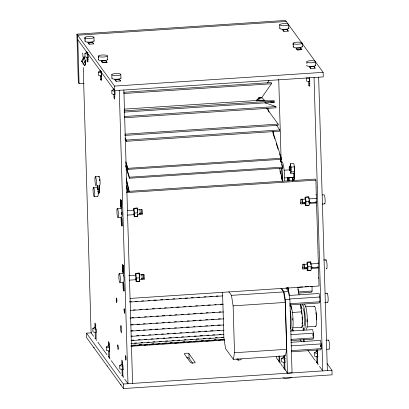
<?xml version="1.0" encoding="UTF-8"?>
<svg xmlns="http://www.w3.org/2000/svg" width="409" height="409" viewBox="0 0 409 409"><rect width="100%" height="100%" fill="white"/><g stroke="black" fill="none" stroke-linecap="round" stroke-linejoin="round"><path stroke-width="0.61" d="M292.369 180.415L292.215 177.578M82.981 59.218L83.497 57.577M133.554 213.984L134.055 214.674L134.111 216.489L137.792 216.249L137.736 214.434L142.337 214.132L142.204 209.592L137.603 209.894L137.547 208.079L133.866 208.324L134.382 213.058L134.31 216.652L137.7 216.381L137.772 212.787L137.25 208.079L133.861 208.35L133.922 210.139L127.434 210.563M136.309 278.089L136.238 281.683L139.633 281.412L139.704 277.818L139.183 273.11L135.788 273.381L136.309 278.089L139.704 277.818M305.927 205.364L305.998 201.77L305.477 197.061L308.872 196.79L309.393 201.499L309.322 205.093L305.927 205.364L305.334 204.249L305.14 202.486M307.859 270.395L307.931 266.801L307.41 262.092L310.799 261.821L311.321 266.53L311.249 270.124L307.859 270.395L307.266 269.28L307.072 267.517M272.844 131.754L281.32 158.232L281.29 159.3L127.925 169.387L127.951 168.319L125.829 161.698M280.38 159.208L282.752 167.123L282.721 168.165L129.351 178.252L129.387 177.209L125.732 165.037M257.88 100.905L257.992 99.857L258.217 100.798M288.948 181.029L288.749 177.332M121.688 214.439L121.672 212.424M313.095 336.07L313.079 334.056A2.331 0.353 86.2 0 1 313.095 336.203M320.871 346.801L320.861 344.787A2.331 0.353 86.2 0 1 320.871 346.934M292.604 180.594L292.45 177.404M307.041 263.841C307.517 262.45 308.018 268.928 307.333 267.527M290.349 166.678C290.825 165.573 291.182 170.701 290.62 170.681M280.998 288.35L283.59 291.924L285.262 302.425L286.653 349.312L285.492 355.896L233.345 359.327L234.51 352.737L233.12 305.855L231.448 295.354L228.856 291.781M300.564 304.276L301.632 312.624A8.666 1.304 86.2 0 1 301.842 314.143M316.377 319.894L316.546 316.546L315.891 312.573M290.278 170.527L290.743 173.329L294.137 173.145L294.552 171.708L294.408 166.908L293.851 163.544L290.456 163.728L290.078 166.366M290.743 173.329L291.157 171.892L291.014 167.092L290.456 163.728M133.523 209.791L134.055 212.251L133.861 214.091M305.145 198.503C305.804 198.35 305.958 204.653 305.324 202.066M309.01 202.69L309.02 200.088M267.517 83.088L268.938 80.292M310.758 286.372L312.011 286.29L312.113 291.034L311.469 292.251L298.948 293.074M288.994 295.472L319.04 293.493L319.787 297.016L319.889 301.76L319.25 302.982L289.828 304.915M290.743 331.091L312.655 329.649L313.401 333.171L313.504 337.916L312.859 339.138L290.952 340.579M291.009 342.313L320.431 340.375L321.177 343.897L321.28 348.642L320.641 349.864L291.218 351.801M81.642 61.115L83.983 56.81L84.535 57.572L82.194 61.877L81.642 61.115L84.729 65.89L84.177 65.128M256.428 101.033L258.534 98.017L261.602 97.817L271.397 83.789L271.285 82.572L123.641 92.281M123.022 376.04L123.227 376.438M279.572 361.991L280.022 362.466M92.823 328.499L95.972 329.286L96.069 332.614L92.92 331.827L92.823 328.499L94.54 327.384M106.263 347.036L109.413 347.824L109.51 351.152L106.36 350.365L106.263 347.036L107.981 345.927L109.198 345.845M119.704 365.574L122.853 366.362L122.951 369.69L119.801 368.903L119.704 365.574L121.422 364.465L122.639 364.383M281.591 358.494L284.741 359.281L284.838 362.609L281.694 361.822L281.591 358.494L283.309 357.379L284.526 357.297M314.485 352.768L317.629 353.55L317.727 356.878L314.582 356.091L314.485 352.768L316.198 351.653L317.415 351.571M84.919 53.523L88.017 54.32L88.119 57.649L85.016 56.851L84.919 53.523L86.688 52.413M98.359 72.066L101.458 72.858L101.56 76.186L98.457 75.389L98.359 72.066L100.128 70.956M111.8 90.604L114.898 91.401L115.001 94.724L111.897 93.932L111.8 90.604L113.569 89.494M284.792 368.877L284.567 369.179L285.395 369.511M317.599 363.151L317.369 363.458L317.89 363.724M294.301 170.435C294.945 169.571 294.281 165.379 293.974 166.197M134.382 213.058L137.772 212.787M305.998 201.77L309.393 201.499M307.931 266.801L311.321 266.53M84.177 83.267L79.09 83.605L78.339 82.567L76.902 34.167L285.482 20.45L323.12 72.357L323.253 76.897L114.673 90.614L77.792 39.745M286.239 21.488L77.654 35.21L79.09 83.605M86.56 52.449L86.861 52.863L88.012 52.787M86.989 57.061L87.107 61.028L88.257 60.956M100.43 75.599L100.548 79.571L101.698 79.494M76.902 34.167L114.54 86.079L323.12 72.357M113.446 89.53L113.748 89.944L114.898 89.868M123.758 93.503L271.397 83.789M308.652 81.33L308.769 85.302L309.92 85.225M258.917 97.7L260.144 97.618M258.227 98.114L262.251 97.853L264.71 100.542L260.686 100.808M258.871 98.206L260.022 98.129M256.704 99.934L257.885 100.036M258.488 100.2L256.734 100.113M124.392 109.121L257.44 100.43M257.869 100.476L259.02 100.399M123.973 110.875L274.163 100.997L274.24 102.235L124.055 112.117M124.469 116.524L275.927 106.56L275.993 107.797L124.535 117.761M124.745 134.198L278.11 124.111L278.146 125.323L124.781 135.41M124.98 138.007L126.361 140.072L279.73 129.985L279.761 131.187L126.391 141.274L125.016 139.208M127.951 168.319L281.32 158.232M95.384 176.668L99.065 176.427M129.387 177.209L282.752 167.123M284.245 170.19L289.981 169.817M93.503 187.419L97.184 187.174M284.613 177.9L293.529 177.317M126.872 191.468L315.145 179.086L315.896 180.124L316.121 187.685M126.355 192.593L315.896 180.124M94.136 196.489L97.817 196.243M117.342 208.416L121.023 208.176M322.236 194.929L324.076 194.807A4.545 0.685 86.2 0 1 325.104 199.771A4.545 0.685 86.2 0 1 324.521 203.769M308.769 198.917L316.438 198.411L316.346 195.246L315.84 194.556M139.438 213.232L141.586 213.094L142.337 214.132M300.446 202.925L302.169 202.808M303.32 202.736L304.47 202.659L305.221 203.697L305.278 205.512L308.959 205.267M309.332 202.337L310.513 202.261M302.471 203.12L305.641 202.915M308.815 202.706L316.428 202.204M127.567 215.103L134.055 214.674M305.221 203.697L300.62 203.999L300.487 199.464L305.088 199.157L305.032 197.343L308.713 197.102L308.749 198.314M308.902 203.452L316.571 202.951L316.658 205.834M322.256 204.04L324.71 203.876M117.976 217.486L121.657 217.245M119.27 273.447L122.951 273.207M323.55 260.001L326.004 259.838M128.774 275.635L135.849 275.17L135.798 273.355L139.479 273.11L139.53 274.925L144.132 274.623L144.27 279.163L139.668 279.465L139.72 281.28L136.039 281.52L135.987 279.705L135.481 279.015M141.938 274.955L143.845 274.828M141.903 278.227L143.513 278.125L144.27 279.163M302.374 267.951L306.402 267.69L307.154 268.728L307.205 270.543L310.886 270.298M311.259 267.368L312.44 267.292M304.398 268.156L307.573 267.946M310.743 267.737L318.36 267.235M129.495 280.134L135.987 279.705M307.154 268.728L302.553 269.03L302.42 264.49L307.016 264.188L306.965 262.374L310.646 262.133L310.697 263.948L318.366 263.442L318.274 260.277M310.835 268.483L318.504 267.982L318.591 270.865M119.903 282.517L123.584 282.276M286.341 287.977L288.222 287.854M298.238 287.195L302.619 286.908M305.124 286.74L308.877 286.494M130.134 298.417L319.035 285.988L318.81 278.427L318.309 277.737M129.607 301.75L131.519 301.622M135.338 301.372L137.245 301.249M141.698 300.952L143.61 300.83M148.063 300.533L149.975 300.411M153.794 300.16L156.335 299.991M160.793 299.7L162.7 299.572M166.519 299.322L168.426 299.194M172.884 298.902L174.791 298.78M179.249 298.483L181.156 298.36M184.975 298.11L187.521 297.941M191.34 297.691L193.247 297.563M197.7 297.271L199.612 297.144M204.065 296.852L205.978 296.724M209.791 296.474L212.337 296.305M216.156 296.055L218.069 295.932M281.489 288.355L284.03 291.857L288.626 291.556L289.884 299.439L292.062 372.855L287.461 373.156L286.709 372.118M129.811 302.026L222.721 295.917M231.448 295.354L283.59 291.924M298.34 291.939L312.113 291.034M325.252 293.309L327.093 293.192M289.741 298.994L319.787 297.016M284.03 291.857L285.283 299.741L289.884 299.439M133.319 309.961L135.226 309.838M139.684 309.547L141.591 309.419M146.044 309.127L147.956 308.999M152.409 308.708L154.321 308.58M158.774 308.289L160.681 308.161M164.5 307.911L166.412 307.788M170.865 307.491L172.772 307.369M176.591 307.118L179.137 306.949M183.59 306.658L185.502 306.53M189.321 306.28L191.228 306.152M195.686 305.86L197.593 305.733M202.046 305.441L203.958 305.319M207.777 305.063L210.318 304.899M214.776 304.603L216.049 304.521M220.502 304.23L222.414 304.102M130.338 310.446L223.248 304.337M233.12 305.855L285.262 302.425M289.843 303.734L319.889 301.76M324.659 302.461L327.727 302.261M131.734 317.716L133.641 317.589M138.094 317.297L140.006 317.169M144.459 316.878L146.371 316.755M150.185 316.5L152.097 316.377M156.55 316.085L158.462 315.958M162.281 315.707L164.822 315.538M169.28 315.247L171.187 315.119M175.006 314.869L176.913 314.746M181.371 314.449L183.278 314.327M187.736 314.03L189.643 313.907M193.462 313.657L196.008 313.488M200.461 313.197L202.368 313.069M206.187 312.819L208.099 312.691M212.552 312.399L214.464 312.277M218.917 311.98L220.824 311.857M130.021 318.12L223.57 311.965M305.288 306.786L314.342 306.188M292.026 312.502L301.765 311.816M131.217 324.659L133.124 324.536M136.943 324.286L139.489 324.117M143.308 323.867L145.215 323.739M149.674 323.447L151.581 323.32M156.033 323.028L157.946 322.9M162.399 322.609L164.311 322.481M168.125 322.231L170.037 322.108M174.49 321.811L176.402 321.689M180.855 321.397L182.762 321.269M187.22 320.978L189.127 320.85M192.946 320.6L195.492 320.431M199.311 320.181L201.218 320.058M205.671 319.761L207.583 319.639M211.402 319.388L213.948 319.219M218.401 318.928L220.308 318.8M130.783 324.981L223.692 318.867M327.118 363.611L331.965 370.293L332.098 374.833L123.518 388.55L86.631 337.681L86.498 333.141L91.585 332.808M131.192 330.794L133.104 330.666M136.923 330.416L139.464 330.247M143.283 329.997L145.195 329.869M149.648 329.577L151.56 329.455M155.374 329.199L157.92 329.035M162.378 328.739L164.285 328.616M168.104 328.366L170.011 328.238M174.469 327.946L176.376 327.819M180.829 327.527L182.741 327.399M186.56 327.149L189.106 326.985M193.559 326.689L194.832 326.607M199.285 326.316L201.197 326.188M205.65 325.896L207.557 325.769M211.376 325.518L213.922 325.349M217.741 325.099L220.287 324.93M130.757 331.111L223.672 325.002M130.977 336.07L132.25 335.988M136.703 335.697L138.61 335.569M142.429 335.319L144.341 335.191M148.794 334.899L150.706 334.772M155.159 334.48L157.066 334.358M161.524 334.061L163.431 333.938M167.25 333.688L169.157 333.56M173.615 333.269L175.522 333.141M179.975 332.849L181.887 332.721M186.34 332.43L188.252 332.302M192.705 332.011L194.612 331.888M198.431 331.633L200.344 331.51M204.797 331.218L206.703 331.091M210.523 330.84L213.069 330.671M217.522 330.38L219.434 330.252M131.177 336.346L224.091 330.237M292.394 327.9L301.52 327.297M307.205 326.914L315.661 326.356M131.913 340.222L133.825 340.094M138.278 339.802L140.185 339.674M144.643 339.383L146.55 339.255M151.008 338.964L152.915 338.836M156.734 338.586L158.641 338.463M163.099 338.166L165.006 338.044M168.825 337.793L171.371 337.624M175.824 337.333L177.731 337.205M181.55 336.955L183.462 336.827M187.915 336.535L189.827 336.413M194.28 336.116L196.187 335.993M200.006 335.743L202.552 335.574M207.005 335.283L208.917 335.155M212.736 334.905L214.643 334.777M219.096 334.485L221.008 334.358M130.844 340.579L223.754 334.47M134.556 343.074L136.468 342.952M140.921 342.66L142.828 342.532M147.286 342.241L149.193 342.113M153.012 341.863L154.924 341.735M159.377 341.443L161.284 341.321M165.742 341.024L167.649 340.901M172.102 340.605L174.014 340.482M177.833 340.232L179.74 340.104M184.193 339.813L186.105 339.685M190.558 339.393L192.47 339.265M196.284 339.015L198.83 338.846M203.288 338.555L205.195 338.432M209.014 338.177L210.921 338.054M215.379 337.762L217.286 337.635M221.739 337.343L223.651 337.215M130.941 343.606L223.851 337.491M290.865 334.654L313.401 333.171M133.334 345.109L135.241 344.981M139.06 344.731L141.606 344.562M145.425 344.312L147.332 344.189M151.785 343.892L153.697 343.77M158.15 343.473L160.062 343.35M164.515 343.054L166.422 342.931M170.241 342.681L172.153 342.553M176.606 342.261L178.513 342.134M182.971 341.842L184.878 341.714M189.331 341.423L191.243 341.3M195.062 341.045L196.969 340.922M201.427 340.631L203.334 340.503M207.787 340.211L209.699 340.084M214.152 339.792L216.059 339.664M220.517 339.373L222.424 339.245M130.987 345.554L224.536 339.398M131.33 345.948L133.237 345.825M137.695 345.528L139.602 345.406M144.055 345.109L145.967 344.986M149.786 344.736L152.332 344.567M156.146 344.317L158.058 344.189M162.511 343.897L164.423 343.77M168.876 343.478L170.783 343.35M174.602 343.1L177.148 342.936M180.967 342.681L182.874 342.558M187.332 342.267L189.239 342.139M193.697 341.847L195.604 341.719M200.057 341.428L201.969 341.3M205.788 341.05L208.329 340.881M212.148 340.631L214.06 340.508M218.513 340.211L220.42 340.089M130.895 346.265L224.444 340.114M290.968 339.398L313.504 337.916M326.029 340.232L328.483 340.073M291.131 345.876L321.177 343.897M234.51 352.737L286.653 349.312M291.234 350.62L321.28 348.642M326.663 349.301L329.117 349.143M86.498 333.141L123.38 384.015L331.965 370.293M291.014 167.092L294.408 166.908M291.157 171.892L294.552 171.708M274.163 100.997L257.793 100.45M270.589 102.03L274.24 102.235M307.093 77.925L309.679 78.589L309.777 81.912L306.673 81.12L306.576 77.792M264.787 102.674L275.927 106.56M109.786 357.895L109.51 357.706M258.064 98.605L260.109 100.849M288.125 31.074L286.944 29.443L282.803 29.719L283.984 31.345M300.385 47.986L301.566 49.612L297.425 49.883L296.244 48.257M315.007 68.155L313.831 66.524L309.69 66.8L310.866 68.426M292.967 44.07L293.596 44.939M306.407 62.613L307.036 63.477M309.276 78.17L309.577 78.589L309.521 86.34L308.769 85.302M266.443 108.017L278.11 124.111M315.82 201.913L316.571 202.951M317.752 266.944L318.504 267.982M286.09 288.054L288.626 291.556M303.851 329.736L303.1 328.698L303.151 330.395M93.615 43.921L92.357 42.193L87.756 42.495L89.014 44.223L93.707 43.86L92.526 42.234L88.385 42.505L89.566 44.131M105.803 60.731L107.056 62.465L102.454 62.766L101.202 61.038L105.972 60.772L107.148 62.398L103.007 62.674L101.831 61.043M120.497 81.002L119.244 79.274L114.643 79.576L115.895 81.304L120.594 80.941L119.413 79.315L115.272 79.586L116.453 81.212M316.377 351.357L316.678 351.776L316.627 350.073M84.745 38.344L85.374 39.208M98.191 56.882L98.814 57.746M316.111 361.392L316.699 362.205M293.734 330.866L292.634 329.347L292.665 330.477M299.976 339.47L301.443 341.495M307.911 350.416L315.252 360.544M316.505 362.272L317.006 362.967L316.822 356.663M318.263 364.695L317.762 364.005L317.537 356.444L317.839 356.858L317.343 349.976M319.516 366.428L322.762 370.897L314.051 77.5M100.006 70.987L100.302 71.406L100.266 70.143M82.316 53.119L82.817 53.809L82.909 56.836L83.533 57.7M84.106 56.749L84.709 57.582L84.765 59.397L85.517 60.435L85.65 64.97L84.898 63.932L84.954 65.747M87.107 61.028L87.858 62.071L87.72 57.531L88.022 57.945L87.577 52.643M100.548 79.571L101.299 80.609L101.166 76.074L101.468 76.488L101.018 71.181M283.59 357.083L283.892 357.497L283.836 355.682M277.655 359.317L278.836 360.948M280.957 363.877L281.55 364.69M283.013 366.709L283.601 367.522M285.727 370.457L286.908 372.083M277.379 359.25L276.627 358.212L276.571 356.3M278.636 360.983L279.158 361.704L278.989 356.034M280.39 363.407L279.914 362.747L279.705 355.815M281.648 365.135L282.445 366.234M283.698 367.967L284.224 368.688L284.035 362.389M285.456 370.39L284.976 369.726L284.751 362.169L285.053 362.584L284.557 355.702M140.19 214.27L139.689 213.58A2.331 0.353 86.2 0 0 140.123 212.588A2.331 0.353 86.2 0 0 139.776 209.444M133.421 209.444L133.922 210.139M241.167 359.23L241.269 359.429A2.352 0.542 -1.7 0 1 239.004 359.981A2.352 0.542 -1.7 0 1 236.612 359.593M237.639 358.713L238.738 360.227M233.345 359.327L225.569 348.601L223.897 338.1L222.542 292.486M138.779 273.887L139.53 274.925M141.616 278.611L142.122 279.301M139.218 280.584L139.72 281.28M188.932 353.662L195.262 362.456A2.352 0.542 -1.7 0 1 192.997 363.003A2.352 0.542 -1.7 0 1 190.604 362.619L184.372 353.969A2.331 0.537 -1.7 0 1 186.213 353.233A2.331 0.537 -1.7 0 1 188.932 353.662L189.065 358.202L192.731 363.253M94.714 327.088L95.016 327.507L94.878 322.967L95.629 324.005L95.767 328.545L96.069 328.959L96.1 339.736L96.601 340.426M108.155 345.631L108.457 346.045L108.324 341.51L109.075 342.548L109.617 351.126L109.315 350.712L109.54 358.274L110.041 358.969M121.596 364.168L121.897 364.588L121.764 360.048L122.516 361.086L123.058 369.67L122.756 369.255L122.981 376.817L123.487 377.507M93.589 336.275L91.1 332.839L83.354 71.958M94.842 338.003L95.348 338.698L95.159 332.394M97.853 342.154L107.03 354.813M108.288 356.546L108.789 357.236L108.6 350.937M111.299 360.697L120.476 373.356M121.729 375.084L122.23 375.779L122.025 368.846M124.74 379.235L127.981 383.708L119.275 90.312M276.627 125.333L279.73 129.985M273.007 132.322L273.176 133.048M265.456 102.189L265.952 103.288M318.023 262.706C318.386 263.565 318.841 267.619 317.972 266.816M316.039 201.785L316.326 202.179L316.234 198.114M273.007 133.421L274.741 138.84M276.285 143.651L278.018 149.07M279.557 153.886L281.29 159.3M125.803 162.767L127.925 169.387M267.926 108.457L269.03 112.092M280.344 160.251L280.891 162.076M281.622 164.515L282.721 168.165M125.701 166.08L129.351 178.252M135.711 278.815L135.931 279.281L135.722 275.134M98.022 191.315L98.866 193.263L99.484 191.356L99.423 185.405M279.592 168.247L282.604 181.315M279.955 171.034L280.528 173.523M281.244 176.632L282.108 180.369M126.223 178.334L129.234 191.402M126.299 179.873L129.024 191.698M126.647 185.85L127.812 191.448M126.693 187.327L127.603 191.678M292.599 177.47L293.642 180.451L294.26 178.544L294.199 172.593M310.733 263.575L310.886 264.531M262.736 99.919L262.798 100.282M137.184 209.832L137.398 211.376M273.105 131.217L273.744 134.898M297.859 287.297L299.061 294.843M297.926 289.321L298.125 290.579M298.325 291.837L298.524 293.095M300.426 305.037L300.625 306.295M300.83 307.553L301.029 308.81M301.228 310.068L301.428 311.326M288.12 287.941L289.321 295.482M290.722 304.286L291.525 309.316M287.788 287.445L288.488 291.847M290.487 304.419L290.789 306.305M99.612 179.781L99.709 180.63M97.547 188.227L97.644 189.076M139.264 275.819L139.413 278.125M97.5 187.803L97.342 185.635M318.652 77.199L327.364 370.595M315.62 61.723A4.545 1.048 -1.7 0 1 308.442 62.669A4.545 1.048 -1.7 0 1 309.224 60.844A4.545 1.048 -1.7 0 1 315.62 61.723L315.728 65.353M316.091 187.859L316.3 194.97M316.627 206.008L316.837 213.12M316.883 213.396L318.049 252.716M318.018 252.895L318.228 260.001M318.555 271.039L318.769 278.151M302.174 43.18A4.545 1.048 -1.7 0 1 294.996 44.126A4.545 1.048 -1.7 0 1 295.784 42.301A4.545 1.048 -1.7 0 1 302.174 43.18L302.282 46.81M304.148 339.792L304.204 341.684M303.417 339.383L303.493 341.904M293.13 43.226L293.238 46.856M288.728 24.637A4.545 1.048 -1.7 0 1 281.556 25.583A4.545 1.048 -1.7 0 1 282.338 23.758A4.545 1.048 -1.7 0 1 288.728 24.637L288.841 28.267M292.619 181.156L292.512 177.557L289.117 177.741L289.204 180.742M279.684 24.683L279.792 28.313M278.733 79.423L281.065 157.925M281.106 159.198L281.198 162.388M285.283 299.741L287.461 373.156M141.483 209.689L141.586 213.094M143.416 274.72L143.513 278.125M123.876 90.011L132.582 383.407M120.839 74.53A4.545 1.048 -1.7 0 1 113.666 75.481A4.545 1.048 -1.7 0 1 114.448 73.656A4.545 1.048 -1.7 0 1 120.839 74.53L120.946 78.16M114.54 86.079L114.673 90.614A2.331 0.537 -1.7 0 1 114.668 90.072M123.38 384.015L123.518 388.55M114.464 89.724L114.801 91.396L114.74 99.152L113.988 98.109L113.871 94.142M113.707 88.687L113.748 89.944M111.795 74.576L111.902 78.206M107.398 55.992A4.545 1.048 -1.7 0 1 100.22 56.938A4.545 1.048 -1.7 0 1 101.003 55.113A4.545 1.048 -1.7 0 1 107.398 55.992L107.506 59.622M98.349 56.038L98.457 59.668M93.952 37.449A4.545 1.048 -1.7 0 1 86.774 38.395A4.545 1.048 -1.7 0 1 87.562 36.57A4.545 1.048 -1.7 0 1 93.952 37.449L94.06 41.079M86.826 51.606L86.861 52.863M84.908 37.495L85.016 41.125M83.456 67.567L83.579 71.713M83.078 62.582L83.129 64.397M126.361 140.072L126.391 141.274M309.419 77.797A2.331 0.537 -1.7 0 1 309.117 77.536M107.465 59.346A4.545 1.048 -1.7 0 1 102.531 60.696A4.545 1.048 -1.7 0 1 98.727 59.392M101.713 78.18A2.331 0.537 -1.7 0 1 101.202 77.802M87.761 53.533A2.331 0.537 -1.7 0 1 87.782 52.996M94.024 40.808A4.545 1.048 -1.7 0 1 89.085 42.153A4.545 1.048 -1.7 0 1 85.287 40.849M88.272 59.637A2.331 0.537 -1.7 0 1 88.186 58.988M120.911 77.889A4.545 1.048 -1.7 0 1 115.972 79.239A4.545 1.048 -1.7 0 1 112.173 77.935M114.663 96.483A2.331 0.537 -1.7 0 1 114.781 96.207M288.457 27.74A4.545 1.048 -1.7 0 1 284.459 29.33A4.545 1.048 -1.7 0 1 280.063 28.037M315.687 65.077A4.545 1.048 -1.7 0 1 310.748 66.427A4.545 1.048 -1.7 0 1 306.949 65.123M309.935 83.911A2.331 0.537 -1.7 0 1 309.848 83.262M301.903 46.283A4.545 1.048 -1.7 0 1 297.9 47.873A4.545 1.048 -1.7 0 1 293.509 46.58M101.202 72.071A2.331 0.537 -1.7 0 1 101.227 71.534M85.614 63.288A2.331 2.244 -35.9 0 1 85.547 61.018M94.218 347.768A4.545 1.048 -1.7 0 1 93.84 347.241M95.91 325.83A2.331 0.537 -1.7 0 1 95.824 325.181M121.105 384.849A4.545 1.048 -1.7 0 1 120.727 384.327M122.797 362.916A2.331 0.537 -1.7 0 1 122.71 362.267M107.316 366.055A4.545 1.048 -1.7 0 1 107.281 365.784M109.356 344.373A2.331 0.537 -1.7 0 1 109.264 343.724M98.768 177.117A4.545 0.685 86.2 0 1 100.011 180.205A4.545 0.685 86.2 0 1 99.515 185.384M99.602 179.725A2.331 0.353 86.2 0 1 99.673 180.277M97.02 187.373A4.545 0.685 86.2 0 1 98.175 191.545A4.545 0.685 86.2 0 1 97.628 196.131M287.542 180.952A2.331 0.353 86.2 0 1 287.358 177.271M287.706 177.189A2.331 0.353 86.2 0 1 288.033 180.829M328.32 340.273A4.545 0.685 86.2 0 1 329.475 344.439A4.545 0.685 86.2 0 1 328.933 349.03M317.573 350.104A2.331 0.537 -1.7 0 1 317.077 349.864M326.929 293.386A4.545 0.685 86.2 0 1 328.084 297.558A4.545 0.685 86.2 0 1 327.543 302.149M285.441 358.678A2.331 0.537 -1.7 0 1 284.357 357.993M291.658 377.195A4.545 1.048 -1.7 0 1 287.87 378.233A4.545 1.048 -1.7 0 1 282.992 377.768M284.684 355.835A2.331 0.537 -1.7 0 1 284.189 355.595M317.824 352.885A2.331 0.537 -1.7 0 1 317.251 352.261M123.048 365.697A2.331 0.537 -1.7 0 1 122.47 365.073M109.607 347.159A2.331 0.537 -1.7 0 1 109.029 346.535M95.757 328.529A2.331 0.537 -1.7 0 1 95.588 327.998M85.092 62.659A2.331 2.244 -35.9 0 1 84.377 61.744M85.645 63.421A2.331 2.244 -35.9 0 1 85.256 60.246M302.435 199.091A2.331 0.353 86.2 0 1 302.655 202.521A2.331 0.353 86.2 0 1 302.118 202.199A2.331 0.353 86.2 0 1 301.99 198.825M325.707 260.533A4.545 0.685 86.2 0 1 326.995 264.209A4.545 0.685 86.2 0 1 326.259 268.386M304.368 264.122A2.331 0.353 86.2 0 1 304.582 267.552A2.331 0.353 86.2 0 1 304.045 267.23A2.331 0.353 86.2 0 1 303.923 263.856M120.859 208.375A4.545 0.685 86.2 0 1 122.015 212.542A4.545 0.685 86.2 0 1 121.473 217.133M121.688 212.624A2.331 0.353 86.2 0 1 121.698 214.296M122.787 273.406A4.545 0.685 86.2 0 1 123.942 277.573A4.545 0.685 86.2 0 1 123.4 282.164M123.303 275.686A2.331 0.353 86.2 0 1 123.4 276.039M141.708 274.475A2.331 0.353 86.2 0 1 142.056 277.343A2.331 0.353 86.2 0 1 141.739 278.8M292.645 318.545A10.107 1.524 86.2 0 1 292.711 320.114M301.765 311.863A10.107 1.524 86.2 0 1 302.435 323.064A10.107 1.524 86.2 0 1 301.111 327.052M302.103 316.903A8.666 1.304 86.2 0 1 302.236 320.237M302.22 321.914A8.666 1.304 86.2 0 1 302.052 324.117M302.747 308.417A8.65 1.304 86.2 0 1 304.7 317.849A8.65 1.304 86.2 0 1 303.596 325.452M313.974 306.546A10.107 1.524 86.2 0 1 316.52 316.213A10.107 1.524 86.2 0 1 315.242 326.029M301.479 308.043A12.439 1.871 86.2 0 1 304.158 308.488A12.439 1.871 86.2 0 1 305.221 326.034A12.439 1.871 86.2 0 1 302.537 325.59M306.98 319.46A10.107 1.524 86.2 0 1 306.985 321.898M304.122 304.843A12.439 1.871 86.2 0 1 307.123 315.605A12.439 1.871 86.2 0 1 306.09 329.317M290.18 310.942A12.439 1.871 86.2 0 1 290.687 328.882M289.863 305.779A12.439 1.871 86.2 0 1 292.977 318.161A12.439 1.871 86.2 0 1 291.31 329.746M281.111 167.961A8.65 1.304 86.2 0 1 282.046 178.319M281.407 162.087A12.439 1.871 86.2 0 1 283.672 166.852A12.439 1.871 86.2 0 1 284.638 180.63M281.898 168.355A12.439 1.871 86.2 0 1 282.65 180.763M294.245 173.227A6.994 1.053 86.2 0 1 293.948 180.159A6.994 1.053 86.2 0 1 292.553 177.199M293.785 173.344A3.885 0.583 86.2 0 1 293.319 177.266M99.469 186.039A6.994 1.053 86.2 0 1 99.275 192.644A6.994 1.053 86.2 0 1 98.037 191.412M97.695 189.479A6.994 1.053 86.2 0 1 97.552 188.35M97.49 187.762A6.994 1.053 86.2 0 1 97.322 185.338M98.973 185.701A3.885 0.583 86.2 0 1 98.656 190.154A3.885 0.583 86.2 0 1 97.802 185.415M186.652 357.752A2.331 0.537 -1.7 0 1 189.065 358.202M116.202 299.01L116.718 302.578L116.943 300.431L116.478 297.946L116.202 299.01M117.593 345.891L118.109 349.465L118.334 347.318L117.869 344.828L117.593 345.891M120.537 326.98L120.721 330.564L121.396 332.936L121.77 329.357L120.992 325.211L120.537 326.98M123.983 309.736L124.5 313.309L124.719 311.162L124.254 308.672L123.983 309.736M125.374 356.617L125.89 360.196L126.11 358.044L125.645 355.559L125.374 356.617M287.138 29.382L282.537 29.683L283.79 31.416L288.391 31.11L287.138 29.382M300.579 47.919L295.978 48.226L297.231 49.954L301.832 49.653L300.579 47.919M314.02 66.462L309.419 66.764L310.676 68.497L315.278 68.191L314.02 66.462M121.34 200.497L120.589 199.459L120.813 207.02L121.565 208.058L121.34 200.497M121.309 200.671L120.635 199.74L120.844 206.847L121.524 207.782L121.309 200.671M121.882 218.646L121.125 217.608L121.35 225.17L122.107 226.208L121.882 218.646M121.851 218.82L121.171 217.885L121.381 224.996L122.061 225.926L121.851 218.82M123.273 265.528L122.521 264.49L122.741 272.051L123.498 273.089L123.273 265.528M123.242 265.702L122.562 264.771L122.777 271.878L123.452 272.813L123.242 265.702M123.809 283.677L123.058 282.639L123.283 290.201L124.034 291.239L123.809 283.677M123.779 283.851L123.104 282.916L123.313 290.027L123.988 290.957L123.779 283.851M95 178.114A4.545 0.685 86.2 0 0 95.834 185.625A4.545 0.685 86.2 0 0 96.268 179.868A4.545 0.685 86.2 0 0 95 178.114M93.119 188.861A4.545 0.685 86.2 0 0 93.947 196.376A4.545 0.685 86.2 0 0 94.387 190.614A4.545 0.685 86.2 0 0 93.119 188.861M289.209 167.01A2.331 0.353 86.2 0 0 289.638 170.865A2.331 0.353 86.2 0 0 289.863 167.91A2.331 0.353 86.2 0 0 289.209 167.01M116.959 209.863A4.545 0.685 86.2 0 0 117.792 217.378A4.545 0.685 86.2 0 0 118.227 211.617A4.545 0.685 86.2 0 0 116.959 209.863M118.886 274.894A4.545 0.685 86.2 0 0 119.719 282.409A4.545 0.685 86.2 0 0 120.159 276.648A4.545 0.685 86.2 0 0 118.886 274.894"/></g></svg>
